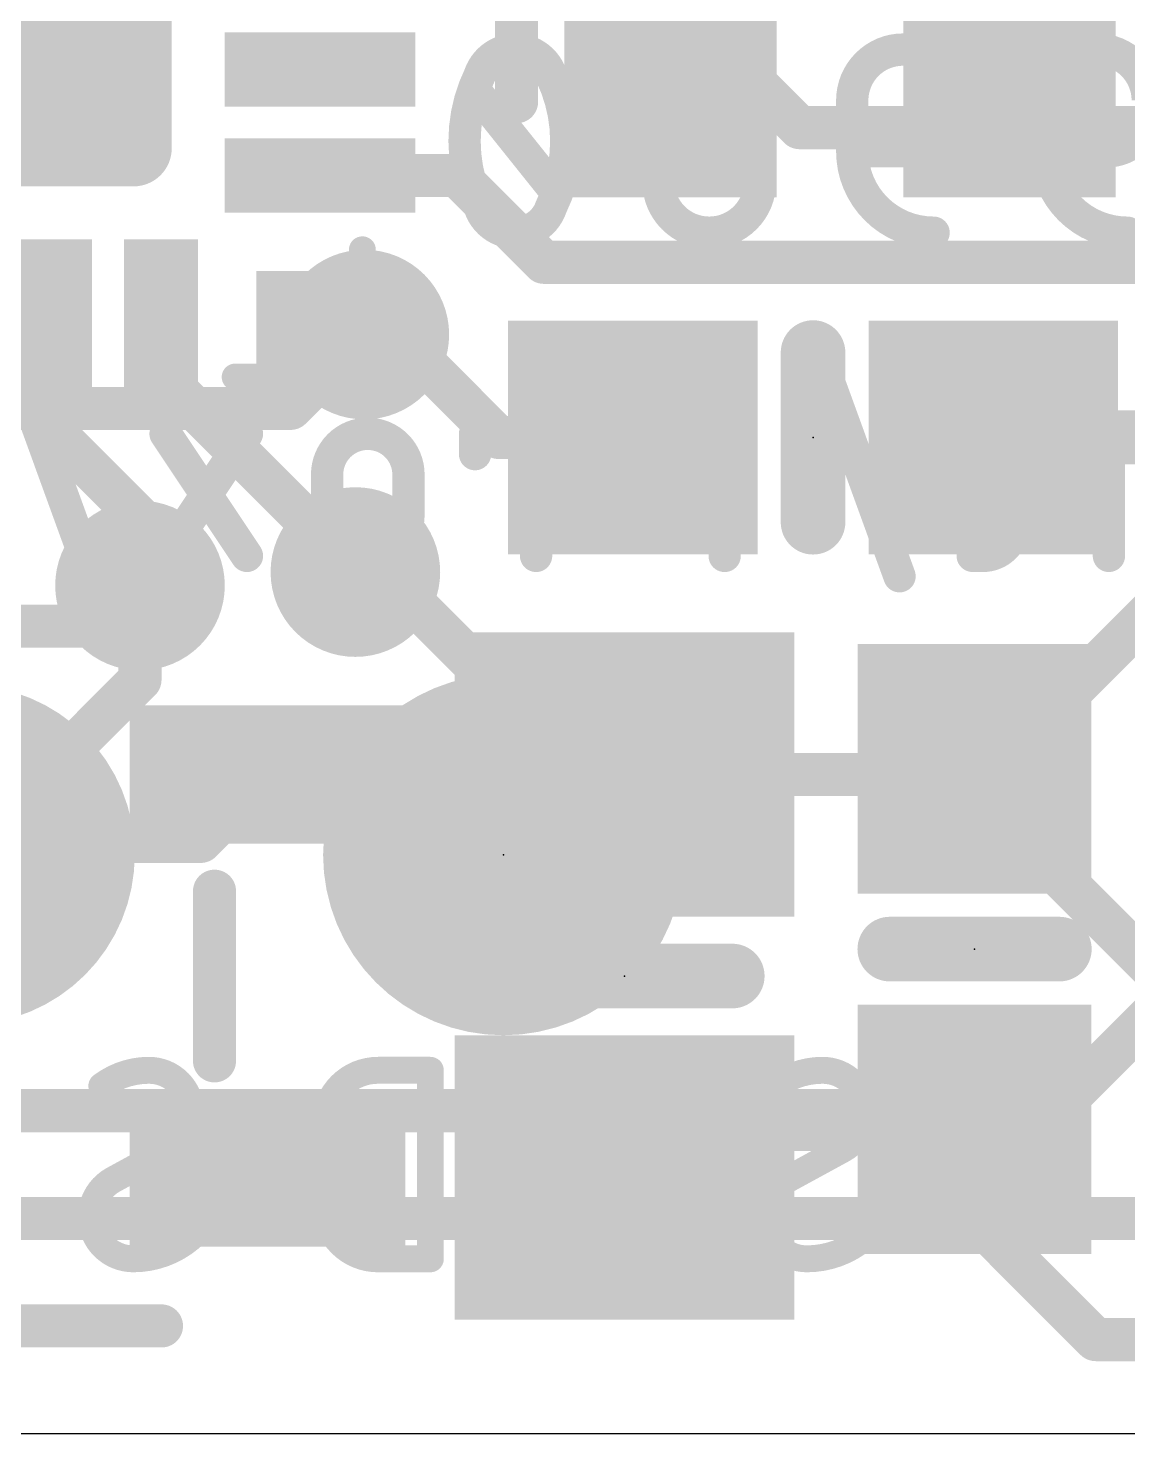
# Model space of a CAD drawing. Extents: x -5 to 27.9, y -6.2 to 6.2.
# Drawn here: x 11.73 to 16.92, y -6.03 to 0.6 of the extents above; entities that cross this region are included whole.
import ezdxf

# ---------------------------------------------------------------- set-up
doc = ezdxf.new("R2010")
doc.units = 0
for name, color, linetype in [('1', 12, 'CONTINUOUS'), ('16', 5, 'CONTINUOUS'), ('18', 3, 'CONTINUOUS'), ('20', 53, 'CONTINUOUS'), ('21', 40, 'CONTINUOUS'), ('22', 6, 'CONTINUOUS'), ('23', 53, 'CONTINUOUS'), ('24', 53, 'CONTINUOUS'), ('29', 253, 'CONTINUOUS'), ('30', 253, 'CONTINUOUS')]:
    doc.layers.add(name, color=color, linetype=linetype)

# ---------------------------------------------------------------- blocks, each defined once
blk = doc.blocks.new('RECT')
blk.add_solid([(-0.5, -0.5), (0.5, -0.5), (-0.5, 0.5), (0.5, 0.5)])
blk = doc.blocks.new('RECT560000X560000R10')
at = {"const_width": 0.175}
blk.add_lwpolyline([(1.6625, -1.575), (1.6625, 1.575, 0.4142), (1.575, 1.6625), (-1.575, 1.6625, 0.4142), (-1.6625, 1.575), (-1.6625, -1.575, 0.4142), (-1.575, -1.6625), (1.575, -1.6625, 0.4142)], format="xyb", close=True, dxfattribs=at)
blk.add_solid([(-1.6004, -1.6004), (1.6004, -1.6004), (-1.6004, 1.6004), (1.6004, 1.6004)])
blk = doc.blocks.new('RECT576256X576256R10')
at = {"const_width": 0.1801}
blk.add_lwpolyline([(1.7108, -1.6207), (1.7108, 1.6207, 0.4142), (1.6207, 1.7108), (-1.6207, 1.7108, 0.4142), (-1.7108, 1.6207), (-1.7108, -1.6207, 0.4142), (-1.6207, -1.7108), (1.6207, -1.7108, 0.4142)], format="xyb", close=True, dxfattribs=at)
blk.add_solid([(-1.6461, -1.6461), (1.6461, -1.6461), (-1.6461, 1.6461), (1.6461, 1.6461)])
blk = doc.blocks.new('PIE')
at = {"const_width": 0.5}
blk.add_lwpolyline([(0, -0.25, 1), (0, 0.25, 1), (0, -0.25)], format="xyb", dxfattribs=at)
blk = doc.blocks.new('ROUNDV')
at = {"const_width": 0.5}
blk.add_lwpolyline([(0, -0.25, 1), (0, 0.25, 1), (0, -0.25)], format="xyb", dxfattribs=at)

msp = doc.modelspace()

# ---------------------------------------------------------------- linework, layer by layer
at = {"layer": '1'}
for points, const_width in [([(16.3575, 1.5875), (16.3575, 0.2995)], 0.2032), ([(14.7575, 0.2995), (15.1765, 0.7185)], 0.2032), ([(13.1045, -0.099), (13.7515, -0.099)], 0.2032), ([(13.7515, -0.099), (14.1605, -0.508)], 0.2032), ([(14.1605, -0.508), (17.526, -0.508)], 0.2032), ([(11.8545, -0.849), (11.8545, -1.3135)], 0.2032), ([(12.3545, -0.849), (12.3545, -1.0395)], 0.2032), ([(13.4606, -0.8486), (13.3138, -0.8486)], 0.2032), ([(13.9455, -1.3335), (13.4606, -0.8486)], 0.2032), ([(13.2715, -1.9565), (12.3545, -1.0395)], 0.2032), ([(12.2555, -1.7145), (11.8545, -1.3135)], 0.2032), ([(14.5805, -1.3335), (13.9455, -1.3335)], 0.2032), ([(17.4625, -1.3335), (16.2805, -1.3335)], 0.254), ([(12.2555, -1.7145), (12.2555, -2.032)], 0.2032), ([(13.2715, -1.9685), (13.2715, -1.9565)], 0.2032), ([(17.1485, -2.0285), (16.2805, -2.8965)], 0.2032), ([(11.43, -2.667), (12.0015, -3.2385)], 0.2032), ([(12.8571, -2.9235), (14.5415, -2.9235)], 0.3048), ([(12.5421, -3.2385), (12.8571, -2.9235)], 0.2032), ([(14.5415, -2.9235), (16.1655, -2.9235)], 0.2032), ([(16.1655, -2.9235), (16.1925, -2.8965)], 0.2032), ([(16.1925, -2.8965), (16.2805, -2.8965)], 0.2032), ([(16.1925, -3.001), (16.1925, -2.8965)], 0.2032), ([(17.7165, -4.525), (16.1925, -3.001)], 0.2032), ([(12.0015, -3.2385), (12.5421, -3.2385)], 0.2032), ([(14.5415, -4.8235), (14.7685, -4.5965)], 0.2032), ([(16.1925, -4.5965), (14.7685, -4.5965)], 0.2032), ([(16.1925, -5.0165), (16.1925, -4.5965)], 0.2032), ([(16.764, -5.588), (16.1925, -5.0165)], 0.2032), ([(18.6055, -5.588), (16.764, -5.588)], 0.2032)]:
    msp.add_lwpolyline(points, dxfattribs=dict(at, const_width=const_width))
for points, const_width in [([(14.7216, 0.3354, 1), (14.7934, 0.2636)], 0.1016), ([(16.3067, 0.2995, 1), (16.4083, 0.2995)], 0.1016), ([(13.1045, -0.0482, 1), (13.1045, -0.1498)], 0.1016), ([(13.7874, -0.0631, 1), (13.7156, -0.1349)], 0.1016), ([(13.7515, -0.1498, 1), (13.7515, -0.0482)], 0.1016), ([(14.1605, -0.4572, 1), (14.1605, -0.5588)], 0.1016), ([(14.1246, -0.5439, 1), (14.1964, -0.4721)], 0.1016), ([(11.9053, -0.849, 1), (11.8037, -0.849)], 0.1016), ([(12.4053, -0.849, 1), (12.3037, -0.849)], 0.1016), ([(13.3138, -0.7978, 1), (13.3138, -0.8994)], 0.1016), ([(13.4965, -0.8127, 1), (13.4247, -0.8845)], 0.1016), ([(13.4606, -0.8994, 1), (13.4606, -0.7978)], 0.1016), ([(12.3904, -1.0036, 1), (12.3186, -1.0754)], 0.1016), ([(12.3037, -1.0395, 1), (12.4053, -1.0395)], 0.1016), ([(11.8904, -1.2776, 1), (11.8186, -1.3494)], 0.1016), ([(13.9455, -1.2827, 1), (13.9455, -1.3843)], 0.1016), ([(13.9096, -1.3694, 1), (13.9814, -1.2976)], 0.1016), ([(14.5805, -1.3843, 1), (14.5805, -1.2827)], 0.1016), ([(16.2805, -1.27, 1), (16.2805, -1.397)], 0.127), ([(11.8037, -1.3135, 1), (11.9053, -1.3135)], 0.1016), ([(12.3063, -1.7145, 1), (12.2047, -1.7145)], 0.1016), ([(12.2196, -1.7504, 1), (12.2914, -1.6786)], 0.1016), ([(13.3223, -1.9565, 1), (13.2207, -1.9565)], 0.1016), ([(13.2207, -1.9685, 1), (13.3223, -1.9685)], 0.1016), ([(13.2356, -1.9924, 1), (13.3074, -1.9206)], 0.1016), ([(12.2047, -2.032, 1), (12.3063, -2.032)], 0.1016), ([(12.8571, -2.8473, 1), (12.8571, -2.9997)], 0.1524), ([(14.5415, -2.9997, 1), (14.5415, -2.8473)], 0.1524), ([(12.893, -2.9594, 1), (12.8212, -2.8876)], 0.1016), ([(14.5415, -2.8727, 1), (14.5415, -2.9743)], 0.1016), ([(16.1296, -2.8876, 1), (16.2014, -2.9594)], 0.1016), ([(16.1925, -2.8457, 1), (16.1925, -2.9473)], 0.1016), ([(16.2433, -2.8965, 1), (16.1417, -2.8965)], 0.1016), ([(16.2284, -2.9324, 1), (16.1566, -2.8606)], 0.1016), ([(16.1655, -2.9743, 1), (16.1655, -2.8727)], 0.1016), ([(16.2446, -2.8606, 1), (16.3164, -2.9324)], 0.1016), ([(16.2805, -2.9473, 1), (16.2805, -2.8457)], 0.1016), ([(16.2284, -2.965, 1), (16.1566, -3.0369)], 0.1016), ([(16.1417, -3.001, 1), (16.2433, -3.001)], 0.1016), ([(12.0015, -3.1877, 1), (12.0015, -3.2893)], 0.1016), ([(11.9656, -3.2744, 1), (12.0374, -3.2026)], 0.1016), ([(12.5062, -3.2026, 1), (12.578, -3.2744)], 0.1016), ([(12.5421, -3.2893, 1), (12.5421, -3.1877)], 0.1016), ([(14.7685, -4.5457, 1), (14.7685, -4.6473)], 0.1016), ([(14.8044, -4.6324, 1), (14.7326, -4.5606)], 0.1016), ([(16.2433, -4.5965, 1), (16.1417, -4.5965)], 0.1016), ([(16.1925, -4.6473, 1), (16.1925, -4.5457)], 0.1016), ([(14.5056, -4.7876, 1), (14.5774, -4.8594)], 0.1016), ([(16.2284, -4.9806, 1), (16.1566, -5.0524)], 0.1016), ([(16.1417, -5.0165, 1), (16.2433, -5.0165)], 0.1016), ([(16.764, -5.5372, 1), (16.764, -5.6388)], 0.1016), ([(16.7281, -5.6239, 1), (16.7999, -5.5521)], 0.1016)]:
    msp.add_lwpolyline(points, format="xyb", dxfattribs=dict(at, const_width=const_width))
at = {"layer": '16', "const_width": 0.2032}
for points in [[(15.367, 0.127), (14.1605, 1.3335)], [(15.367, 0.127), (21.336, 0.127)], [(12.9657, -1.1967), (13.3138, -0.8486)], [(12.9657, -1.1967), (11.4945, -1.1967)], [(16.5735, -4.5085), (19.2722, -1.8098)], [(13.2715, -1.9685), (13.3985, -1.9685)], [(13.97, -2.54), (13.3985, -1.9685)], [(12.2555, -2.032), (12.2555, -2.4765)], [(12.2555, -2.4765), (11.43, -3.302)], [(13.97, -2.54), (13.97, -3.302)], [(8.509, -4.5085), (16.5735, -4.5085)], [(20.066, -5.0165), (8.1915, -5.0165)]]:
    msp.add_lwpolyline(points, dxfattribs=at)
at = {"layer": '16', "const_width": 0.1016}
for points in [[(15.367, 0.1778, 1), (15.367, 0.0762)], [(15.3311, 0.0911, 1), (15.4029, 0.1629)], [(13.3497, -0.8845, 1), (13.2779, -0.8127)], [(12.9298, -1.1608, 1), (13.0016, -1.2326)], [(12.9657, -1.2475, 1), (12.9657, -1.1459)], [(13.2715, -1.9177, 1), (13.2715, -2.0193)], [(13.4344, -1.9326, 1), (13.3626, -2.0044)], [(13.3985, -2.0193, 1), (13.3985, -1.9177)], [(12.3063, -2.032, 1), (12.2047, -2.032)], [(12.2914, -2.5124, 1), (12.2196, -2.4406)], [(12.2047, -2.4765, 1), (12.3063, -2.4765)], [(14.0208, -2.54, 1), (13.9192, -2.54)], [(13.9341, -2.5759, 1), (14.0059, -2.5041)], [(13.9192, -3.302, 1), (14.0208, -3.302)], [(16.5376, -4.4726, 1), (16.6094, -4.5444)], [(16.5735, -4.5593, 1), (16.5735, -4.4577)]]:
    msp.add_lwpolyline(points, format="xyb", dxfattribs=at)
at = {"layer": '20'}
msp.add_line((26.4755, -6.0325), (-3.683, -6.0325), dxfattribs=at)
at = {"layer": '21'}
for points, const_width in [([(14.0321, 0.2495), (14.0321, 4.4495)], 0.2032), ([(13.3045, -1.049), (13.3045, -0.449)], 0.127), ([(15.4305, -0.9335), (15.4305, -1.7335)], 0.3048), ([(12.7045, -1.049), (13.3045, -1.049)], 0.127), ([(12.357, -2.2235), (10.757, -2.2235)], 0.2032), ([(12.607, -3.4735), (12.607, -4.2735)], 0.2032), ([(16.5925, -3.7465), (15.7925, -3.7465)], 0.3048), ([(15.0495, -3.8735), (14.0335, -3.8735)], 0.3048), ([(12.357, -5.5235), (10.757, -5.5235)], 0.2032)]:
    msp.add_lwpolyline(points, dxfattribs=dict(at, const_width=const_width))
for points, const_width in [([(13.9813, 0.2495, 1), (14.0829, 0.2495)], 0.1016), ([(13.3363, -0.449, 1), (13.2728, -0.449)], 0.0635), ([(15.5067, -0.9335, 1), (15.3543, -0.9335)], 0.1524), ([(12.7045, -1.0173, 1), (12.7045, -1.0808)], 0.0635), ([(13.3045, -1.0808, 1), (13.3045, -1.0173)], 0.0635), ([(13.2728, -1.049, 1), (13.3363, -1.049)], 0.0635), ([(15.3543, -1.7335, 1), (15.5067, -1.7335)], 0.1524), ([(12.357, -2.2743, 1), (12.357, -2.1727)], 0.1016), ([(12.6578, -3.4735, 1), (12.5562, -3.4735)], 0.1016), ([(15.7925, -3.6703, 1), (15.7925, -3.8227)], 0.1524), ([(16.5925, -3.8227, 1), (16.5925, -3.6703)], 0.1524), ([(14.0335, -3.7973, 1), (14.0335, -3.9497)], 0.1524), ([(15.0495, -3.9497, 1), (15.0495, -3.7973)], 0.1524), ([(12.5562, -4.2735, 1), (12.6578, -4.2735)], 0.1016), ([(12.357, -5.5743, 1), (12.357, -5.4727)], 0.1016)]:
    msp.add_lwpolyline(points, format="xyb", dxfattribs=dict(at, const_width=const_width))
at = {"layer": '22'}
for points, const_width in [([(14.0265, 0.4953, 0.3205), (13.8585, 0.3754)], 0.1524), ([(14.1944, 0.3754, 0.3205), (14.0265, 0.4953)], 0.1524), ([(14.0265, 0.5334, 1), (14.0265, 0.4572)], 0.0762), ([(14.0265, 0.4572, 1), (14.0265, 0.5334)], 0.0762), ([(15.1808, 0.1115, 0.4142), (14.7969, 0.4953)], 0.1524), ([(14.7969, 0.5334, 1), (14.7969, 0.4572)], 0.0762), ([(16.0952, 0.2554, 1), (15.6154, 0.2554)], 0.1524), ([(17.0096, 0.2554, 1), (16.5298, 0.2554)], 0.1524), ([(13.8586, 0.3754, 0.1139), (13.7866, 0.0635)], 0.1524), ([(13.8225, 0.3877, 1), (13.8946, 0.363)], 0.0762), ([(13.8928, 0.3587, 1), (13.8243, 0.392)], 0.0762), ([(14.2664, 0.0635, 0.1139), (14.1944, 0.3754)], 0.1524), ([(14.2286, 0.392, 1), (14.1601, 0.3587)], 0.0762), ([(14.1584, 0.363, 1), (14.2304, 0.3877)], 0.0762), ([(13.8643, 0.3272, 1), (13.8048, 0.2796)], 0.0762), ([(15.6535, 0.2554, 1), (15.5773, 0.2554)], 0.0762), ([(16.1333, 0.2554, 1), (16.0571, 0.2554)], 0.0762), ([(16.5679, 0.2554, 1), (16.4917, 0.2554)], 0.0762), ([(15.5773, 0.2554, 1), (15.6535, 0.2554)], 0.0762), ([(15.9032, 0.0155, 0.4142), (16.0952, 0.2074)], 0.1524), ([(16.0571, 0.2554, 1), (16.1333, 0.2554)], 0.0762), ([(16.1333, 0.2074, 1), (16.0571, 0.2074)], 0.0762), ([(16.4917, 0.2554, 1), (16.5679, 0.2554)], 0.0762), ([(16.8177, 0.0155, 0.4142), (17.0096, 0.2074)], 0.1524), ([(16.0571, 0.2074, 1), (16.1333, 0.2074)], 0.0762), ([(13.7866, 0.0635, 0.1139), (13.8586, -0.2484)], 0.1524), ([(13.8247, 0.0635, 1), (13.7485, 0.0635)], 0.0762), ([(14.1944, -0.2484, 0.1139), (14.2664, 0.0635)], 0.1524), ([(14.3045, 0.0635, 1), (14.2283, 0.0635)], 0.0762), ([(14.8929, 0.1115, 0.4142), (14.701, -0.0804)], 0.1524), ([(14.8929, 0.1496, 1), (14.8929, 0.0734)], 0.0762), ([(14.8929, 0.0734, 1), (14.8929, 0.1496)], 0.0762), ([(15.2189, 0.1115, 1), (15.1427, 0.1115)], 0.0762), ([(15.1427, 0.1115, 1), (15.2189, 0.1115)], 0.0762), ([(15.1808, 0.0734, 1), (15.1808, 0.1496)], 0.0762), ([(13.7485, 0.0635, 1), (13.8247, 0.0635)], 0.0762), ([(14.2283, 0.0635, 1), (14.3045, 0.0635)], 0.0762), ([(15.6154, 0.0536, 1), (15.6154, -0.0226)], 0.0762), ([(15.6154, 0.0155, 0.4142), (15.9992, -0.3683)], 0.1524), ([(15.6535, 0.0155, 1), (15.5773, 0.0155)], 0.0762), ([(15.9033, 0.0536, 1), (15.9032, -0.0226)], 0.0762), ([(15.9032, -0.0226, 1), (15.9032, 0.0536)], 0.0762), ([(16.5298, 0.0536, 1), (16.5298, -0.0226)], 0.0762), ([(16.5298, 0.0155, 0.4142), (16.9136, -0.3683)], 0.1524), ([(16.5679, 0.0155, 1), (16.4917, 0.0155)], 0.0762), ([(16.8177, 0.0536, 1), (16.8176, -0.0226)], 0.0762), ([(16.8177, -0.0226, 1), (16.8177, 0.0536)], 0.0762), ([(15.5773, 0.0155, 1), (15.6535, 0.0155)], 0.0762), ([(16.4917, 0.0155, 1), (16.5679, 0.0155)], 0.0762), ([(14.7391, -0.0804, 1), (14.6629, -0.0804)], 0.0762), ([(14.6629, -0.0804, 1), (14.7391, -0.0804)], 0.0762), ([(14.701, -0.1284, 1), (15.1808, -0.1284)], 0.1524), ([(14.7391, -0.1284, 1), (14.6629, -0.1284)], 0.0762), ([(15.2189, -0.1284, 1), (15.1427, -0.1284)], 0.0762), ([(14.1886, -0.2002, 1), (14.2481, -0.1526)], 0.0762), ([(14.6629, -0.1284, 1), (14.7391, -0.1284)], 0.0762), ([(15.1427, -0.1284, 1), (15.2189, -0.1284)], 0.0762), ([(13.8946, -0.236, 1), (13.8225, -0.2607)], 0.0762), ([(13.8586, -0.2484, 0.3205), (14.0265, -0.3683)], 0.1524), ([(13.8243, -0.2651, 1), (13.8928, -0.2317)], 0.0762), ([(14.0265, -0.3683, 0.3205), (14.1944, -0.2484)], 0.1524), ([(14.1601, -0.2317, 1), (14.2286, -0.2651)], 0.0762), ([(14.2304, -0.2607, 1), (14.1584, -0.236)], 0.0762), ([(14.0265, -0.3302, 1), (14.0265, -0.4064)], 0.0762), ([(14.0265, -0.4064, 1), (14.0265, -0.3302)], 0.0762), ([(15.9992, -0.4064, 1), (15.9992, -0.3302)], 0.0762), ([(16.9136, -0.4064, 1), (16.9136, -0.3302)], 0.0762), ([(15.4905, -0.9197, 1), (15.4189, -0.9458)], 0.0762), ([(14.7737, -1.0287, 1), (14.7737, -1.5085)], 0.1524), ([(14.7737, -0.9906, 1), (14.7737, -1.0668)], 0.0762), ([(14.7737, -1.0668, 1), (14.7737, -0.9906)], 0.0762), ([(15.0517, -1.0287, 1), (14.9755, -1.0287)], 0.0762), ([(15.0136, -1.0668, 1), (15.0136, -0.9906)], 0.0762), ([(16.4138, -1.0287, 1), (16.3376, -1.0287)], 0.0762), ([(12.4079, -1.2954, 1), (12.3445, -1.3377)], 0.0762), ([(12.7917, -1.3377, 1), (12.7283, -1.2954)], 0.0762), ([(13.522, -1.5085, 1), (13.1382, -1.5085)], 0.1524), ([(13.8361, -1.2785, 1), (13.8361, -1.3547)], 0.0762), ([(13.8742, -1.3166, 1), (13.798, -1.3166)], 0.0762), ([(14.1621, -1.3166, 1), (14.0859, -1.3166)], 0.0762), ([(14.124, -1.3547, 1), (14.124, -1.2785)], 0.0762), ([(16.1838, -1.2785, 1), (16.1838, -1.3547)], 0.0762), ([(16.4717, -1.3547, 1), (16.4717, -1.2785)], 0.0762), ([(16.9702, -1.3166, 0.4142), (16.8263, -1.4605)], 0.1524), ([(16.9702, -1.2785, 1), (16.9702, -1.3547)], 0.0762), ([(13.798, -1.4125, 1), (13.8742, -1.4125)], 0.0762), ([(16.8644, -1.4605, 1), (16.7882, -1.4605)], 0.0762), ([(13.1763, -1.5085, 1), (13.1001, -1.5085)], 0.0762), ([(13.5601, -1.5085, 1), (13.4839, -1.5085)], 0.0762), ([(14.7737, -1.4704, 1), (14.7737, -1.5466)], 0.0762), ([(14.7737, -1.5466, 1), (14.7737, -1.4704)], 0.0762), ([(15.0136, -1.5466, 1), (15.0136, -1.4704)], 0.0762), ([(16.7882, -1.4605, 1), (16.8644, -1.4605)], 0.0762), ([(13.1001, -1.5085, 1), (13.1763, -1.5085)], 0.0762), ([(13.4839, -1.5085, 1), (13.5601, -1.5085)], 0.0762), ([(13.1382, -1.7004, 1), (13.522, -1.7004)], 0.1524), ([(13.1763, -1.7004, 1), (13.1001, -1.7004)], 0.0762), ([(13.5601, -1.7004, 1), (13.4839, -1.7004)], 0.0762), ([(13.1001, -1.7004, 1), (13.1763, -1.7004)], 0.0762), ([(13.4839, -1.7004, 1), (13.5601, -1.7004)], 0.0762), ([(16.2318, -1.8923, 0.4142), (16.3757, -1.7484)], 0.1524), ([(16.4138, -1.7484, 1), (16.3376, -1.7484)], 0.0762), ([(16.3376, -1.7484, 1), (16.4138, -1.7484)], 0.0762), ([(12.3445, -1.8712, 1), (12.4079, -1.9134)], 0.0762), ([(12.7283, -1.9134, 1), (12.7917, -1.8712)], 0.0762), ([(14.0859, -1.8923, 1), (14.1621, -1.8923)], 0.0762), ([(14.9755, -1.8923, 1), (15.0517, -1.8923)], 0.0762), ([(16.1838, -1.8542, 1), (16.1838, -1.9304)], 0.0762), ([(16.2318, -1.8542, 1), (16.2318, -1.9304)], 0.0762), ([(16.2318, -1.9304, 1), (16.2318, -1.8542)], 0.0762), ([(16.7882, -1.8923, 1), (16.8644, -1.8923)], 0.0762), ([(11.9927, -2.0013, 1), (12.0643, -1.9752)], 0.0762), ([(15.8027, -2.0013, 1), (15.8743, -1.9752)], 0.0762), ([(12.2977, -4.318, 0.1623), (12.0754, -4.3921)], 0.127), ([(12.4952, -4.5156, 0.4142), (12.2977, -4.318)], 0.127), ([(12.2977, -4.2863, 1), (12.2977, -4.3498)], 0.0635), ([(12.2977, -4.3498, 1), (12.2977, -4.2863)], 0.0635), ([(13.3782, -4.318, 0.4142), (13.1312, -4.5649)], 0.127), ([(13.3782, -4.2863, 1), (13.3782, -4.3498)], 0.0635), ([(13.3782, -4.3498, 1), (13.3782, -4.2863)], 0.0635), ([(13.6569, -4.318, 1), (13.5934, -4.318)], 0.0635), ([(13.6251, -4.3498, 1), (13.6251, -4.2863)], 0.0635), ([(14.0809, -4.3111, 1), (14.0189, -4.3249)], 0.0635), ([(14.8711, -4.3249, 1), (14.8091, -4.3111)], 0.0635), ([(15.4755, -4.318, 0.1623), (15.2533, -4.3921)], 0.127), ([(15.6731, -4.5156, 0.4142), (15.4755, -4.318)], 0.127), ([(15.4755, -4.2863, 1), (15.4755, -4.3498)], 0.0635), ([(15.4755, -4.3498, 1), (15.4755, -4.2863)], 0.0635), ([(12.0564, -4.3667, 1), (12.0945, -4.4175)], 0.0635), ([(15.2342, -4.3667, 1), (15.2723, -4.4175)], 0.0635), ([(12.3965, -4.6884, 0.2656), (12.4952, -4.5156)], 0.127), ([(12.527, -4.5156, 1), (12.4635, -4.5156)], 0.0635), ([(12.4635, -4.5156, 1), (12.527, -4.5156)], 0.0635), ([(13.163, -4.5649, 1), (13.0995, -4.5649)], 0.0635), ([(15.5743, -4.6884, 0.2656), (15.6731, -4.5156)], 0.127), ([(15.7048, -4.5156, 1), (15.6413, -4.5156)], 0.0635), ([(15.6413, -4.5156, 1), (15.7048, -4.5156)], 0.0635), ([(13.0995, -4.5649, 1), (13.163, -4.5649)], 0.0635), ([(14.4751, -4.6043, 1), (14.4149, -4.6244)], 0.0635), ([(14.4751, -4.6244, 1), (14.4149, -4.6043)], 0.0635), ([(12.3803, -4.6611, 1), (12.4126, -4.7158)], 0.0635), ([(12.4117, -4.7163, 1), (12.3813, -4.6605)], 0.0635), ([(15.5582, -4.6611, 1), (15.5904, -4.7158)], 0.0635), ([(15.5895, -4.7163, 1), (15.5591, -4.6605)], 0.0635), ([(12.1248, -4.8366, 0.2656), (12.026, -5.0094)], 0.127), ([(12.1096, -4.8087, 1), (12.14, -4.8645)], 0.0635), ([(12.1409, -4.8639, 1), (12.1087, -4.8092)], 0.0635), ([(15.3026, -4.8366, 0.2656), (15.2039, -5.0094)], 0.127), ([(15.2874, -4.8087, 1), (15.3179, -4.8645)], 0.0635), ([(15.3188, -4.8639, 1), (15.2865, -4.8092)], 0.0635), ([(13.1312, -4.9601, 0.4142), (13.3782, -5.207)], 0.127), ([(13.163, -4.9601, 1), (13.0995, -4.9601)], 0.0635), ([(12.026, -5.0094, 0.4142), (12.2236, -5.207)], 0.127), ([(12.0578, -5.0094, 1), (11.9943, -5.0094)], 0.0635), ([(13.0995, -4.9601, 1), (13.163, -4.9601)], 0.0635), ([(15.2356, -5.0094, 1), (15.1721, -5.0094)], 0.0635), ([(15.2039, -5.0094, 0.4142), (15.4014, -5.207)], 0.127), ([(11.9943, -5.0094, 1), (12.0578, -5.0094)], 0.0635), ([(12.2236, -5.207, 0.2), (12.5199, -5.0835)], 0.127), ([(12.5425, -5.1059, 1), (12.4974, -5.0612)], 0.0635), ([(15.1721, -5.0094, 1), (15.2356, -5.0094)], 0.0635), ([(15.4014, -5.207, 0.2), (15.6978, -5.0835)], 0.127), ([(15.7203, -5.1059, 1), (15.6752, -5.0612)], 0.0635), ([(12.2236, -5.1753, 1), (12.2236, -5.2387)], 0.0635), ([(12.2236, -5.2387, 1), (12.2236, -5.1753)], 0.0635), ([(13.3782, -5.1753, 1), (13.3782, -5.2387)], 0.0635), ([(13.3782, -5.2387, 1), (13.3782, -5.1753)], 0.0635), ([(13.6251, -5.2387, 1), (13.6251, -5.1753)], 0.0635), ([(14.2173, -5.197, 1), (14.2775, -5.217)], 0.0635), ([(14.2164, -5.2139, 1), (14.2784, -5.2001)], 0.0635), ([(14.6115, -5.2001, 1), (14.6735, -5.2139)], 0.0635), ([(14.6124, -5.217, 1), (14.6727, -5.197)], 0.0635), ([(15.4014, -5.1753, 1), (15.4014, -5.2387)], 0.0635), ([(15.4014, -5.2387, 1), (15.4014, -5.1753)], 0.0635), ([(13.5934, -5.207, 1), (13.6569, -5.207)], 0.0635)]:
    msp.add_lwpolyline(points, format="xyb", dxfattribs=dict(at, const_width=const_width))
for points, const_width in [([(14.2184, -0.1764), (13.8346, 0.3034)], 0.1524), ([(15.6154, 0.2554), (15.6154, 0.0155)], 0.1524), ([(16.0952, 0.2074), (16.0952, 0.2554)], 0.1524), ([(16.5298, 0.2554), (16.5298, 0.0155)], 0.1524), ([(15.1808, 0.1115), (14.8929, 0.1115)], 0.1524), ([(15.1808, -0.1284), (15.1808, 0.1115)], 0.1524), ([(15.6154, 0.0155), (15.9032, 0.0155)], 0.1524), ([(16.5298, 0.0155), (16.8177, 0.0155)], 0.1524), ([(14.701, -0.0804), (14.701, -0.1284)], 0.1524), ([(12.0285, -1.9883), (11.6447, -0.9327)], 0.1524), ([(15.8385, -1.9883), (15.4547, -0.9327)], 0.1524), ([(15.0136, -1.0287), (14.7737, -1.0287)], 0.1524), ([(15.0136, -1.8923), (15.0136, -1.0287)], 0.1524), ([(16.3757, -1.0287), (16.3757, -1.7484)], 0.1524), ([(12.76, -1.8923), (12.3762, -1.3166)], 0.1524), ([(12.76, -1.3166), (12.3762, -1.8923)], 0.1524), ([(14.124, -1.3166), (13.8361, -1.3166)], 0.1524), ([(13.8361, -1.3166), (13.8361, -1.4125)], 0.1524), ([(14.124, -1.8923), (14.124, -1.3166)], 0.1524), ([(16.4717, -1.3166), (16.1838, -1.3166)], 0.1524), ([(17.2101, -1.3166), (16.9702, -1.3166)], 0.1524), ([(16.8263, -1.4605), (16.8263, -1.8923)], 0.1524), ([(13.1382, -1.5085), (13.1382, -1.7004)], 0.1524), ([(13.522, -1.7004), (13.522, -1.5085)], 0.1524), ([(14.7737, -1.5085), (15.0136, -1.5085)], 0.1524), ([(16.2318, -1.8923), (16.1838, -1.8923)], 0.1524), ([(13.6251, -4.318), (13.3782, -4.318)], 0.127), ([(13.6251, -5.207), (13.6251, -4.318)], 0.127), ([(14.2474, -5.207), (14.0499, -4.318)], 0.127), ([(14.8401, -4.318), (14.6425, -5.207)], 0.127), ([(13.1312, -4.5649), (13.1312, -4.9601)], 0.127), ([(14.445, -4.6143), (14.2474, -5.207)], 0.127), ([(14.6425, -5.207), (14.445, -4.6143)], 0.127), ([(12.1248, -4.8366), (12.3965, -4.6884)], 0.127), ([(15.3026, -4.8366), (15.5743, -4.6884)], 0.127), ([(13.3782, -5.207), (13.6251, -5.207)], 0.127)]:
    msp.add_lwpolyline(points, dxfattribs=dict(at, const_width=const_width))
at = {"layer": '23'}
for p in [(15.4305, -1.3335), (16.1925, -3.7465), (14.5415, -3.8735)]:
    msp.add_point(p, dxfattribs=at)
at = {"layer": '24'}
msp.add_point((13.97, -3.302), dxfattribs=at)

# ---------------------------------------------------------------- block references
at = {"layer": '1', "rotation": 180}
msp.add_blockref('RECT560000X560000R10', (10.6045, 1.651), dxfattribs=at)
at = {"layer": '1'}
for p, xscale, yscale, rotation in [((14.7575, 0.2995), 0.9, 0.9, 90), ((16.3575, 0.2995), 0.9, 0.9, 90), ((13.1045, 0.401), 0.25, 0.8, 270), ((13.1045, -0.099), 0.25, 0.8, 270), ((11.8545, -0.849), 0.25, 0.8, 180), ((12.3545, -0.849), 0.25, 0.8, 180), ((14.5415, -2.9235), 1.24, 1.5, 270), ((12.8571, -2.9235), 0.55, 1.2, 270), ((14.5415, -4.8235), 1.24, 1.5, 270), ((12.8571, -4.8235), 0.55, 1.2, 270)]:
    msp.add_blockref('RECT', p, dxfattribs=dict(at, xscale=xscale, yscale=yscale, rotation=rotation))
at = {"layer": '1', "xscale": 1.075}
for p in [(14.5805, -1.3335), (16.2805, -1.3335)]:
    msp.add_blockref('RECT', p, dxfattribs=at)
at = {"layer": '1', "xscale": 1.075, "rotation": 270}
for p in [(16.1925, -2.8965), (16.1925, -4.5965)]:
    msp.add_blockref('RECT', p, dxfattribs=at)
at = {"layer": '16'}
for p, xscale, yscale in [((13.97, -3.302), 1.6, 1.6), ((11.43, -3.302), 1.5, 1.5)]:
    msp.add_blockref('PIE', p, dxfattribs=dict(at, xscale=xscale, yscale=yscale))
at = {"layer": '18', "xscale": 0.8001, "yscale": 0.8001}
for p in [(13.3138, -0.8486), (13.3138, -0.8486), (13.2715, -1.9685), (13.2715, -1.9685), (12.2555, -2.032), (12.2555, -2.032)]:
    msp.add_blockref('ROUNDV', p, dxfattribs=at)
at = {"layer": '21', "xscale": 0.5, "yscale": 0.5, "rotation": 180}
msp.add_blockref('RECT', (13.0545, -0.799), dxfattribs=at)
at = {"layer": '29', "rotation": 180}
msp.add_blockref('RECT576256X576256R10', (10.6045, 1.651), dxfattribs=at)
at = {"layer": '29'}
for p, xscale, yscale, rotation in [((14.7575, 0.2995), 1.0016, 1.0016, 90), ((16.3575, 0.2995), 1.0016, 1.0016, 90), ((13.1045, 0.401), 0.9, 0.35, 180), ((13.1045, -0.099), 0.9, 0.35, 180), ((11.8545, -0.849), 0.9, 0.35, 90), ((12.3545, -0.849), 0.9, 0.35, 90), ((14.5415, -2.9235), 1.3416, 1.6016, 270), ((16.1925, -2.8965), 1.1766, 1.1016, 270), ((12.8571, -2.9235), 0.6516, 1.3016, 270), ((16.1925, -4.5965), 1.1766, 1.1016, 270), ((14.5415, -4.8235), 1.3416, 1.6016, 270), ((12.8571, -4.8235), 0.6516, 1.3016, 270)]:
    msp.add_blockref('RECT', p, dxfattribs=dict(at, xscale=xscale, yscale=yscale, rotation=rotation))
at = {"layer": '29', "xscale": 1.1766, "yscale": 1.1016}
for p in [(14.5805, -1.3335), (16.2805, -1.3335)]:
    msp.add_blockref('RECT', p, dxfattribs=at)
at = {"layer": '30'}
for p, xscale, yscale in [((13.97, -3.302), 1.7016, 1.7016), ((11.43, -3.302), 1.6016, 1.6016)]:
    msp.add_blockref('PIE', p, dxfattribs=dict(at, xscale=xscale, yscale=yscale))

doc.saveas('drawing.dxf')
